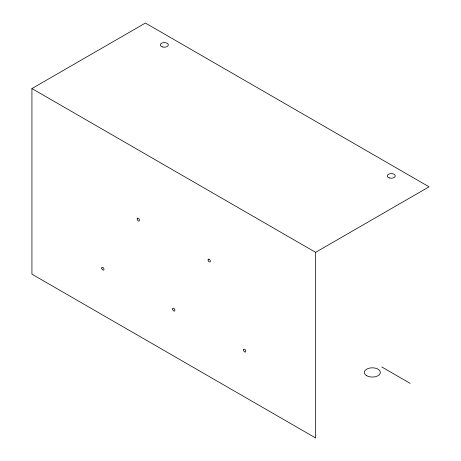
<?xml version="1.0" encoding="UTF-8"?>
<svg xmlns="http://www.w3.org/2000/svg" width="461" height="461" viewBox="0 0 461 461"><rect width="100%" height="100%" fill="white"/><g stroke="black" fill="none" stroke-linecap="round" stroke-linejoin="round"><path stroke-width="0.69" d="M31.93 88.558L145.399 23.05L429.07 186.826L315.601 252.334L31.93 88.558L31.93 274.174L315.601 437.95L315.601 252.334M381.789 366.979L410.157 383.356M366.662 375.715A8.021 4.633 0 0 0 380.083 373.641A8.021 4.633 0 0 0 370.258 367.964A8.021 4.633 0 0 0 366.662 375.715M162.307 46.895A4.011 2.317 0 0 0 168.323 44.884A4.011 2.317 0 0 0 162.307 42.879A4.011 2.317 0 0 0 162.307 46.895M389.24 177.911A4.011 2.317 0 0 0 395.256 175.906A4.011 2.317 0 0 0 389.24 173.901A4.011 2.317 0 0 0 389.24 177.911M172.633 309.003A1.602 0.928 60 0 0 174.333 311.123A1.602 0.928 60 0 0 174.333 308.853A1.602 0.928 60 0 0 172.633 309.003M208.095 259.871A1.602 0.928 60 0 0 209.795 261.986A1.602 0.928 60 0 0 209.795 259.722A1.602 0.928 60 0 0 208.095 259.871M137.171 218.929A1.602 0.928 60 0 0 138.876 221.044A1.602 0.928 60 0 0 138.876 218.773A1.602 0.928 60 0 0 137.171 218.929M243.546 349.945A1.602 0.928 60 0 0 245.252 352.066A1.602 0.928 60 0 0 245.252 349.795A1.602 0.928 60 0 0 243.546 349.945M101.714 268.06A1.602 0.928 60 0 0 103.414 270.175A1.602 0.928 60 0 0 103.414 267.91A1.602 0.928 60 0 0 101.714 268.06"/></g></svg>
